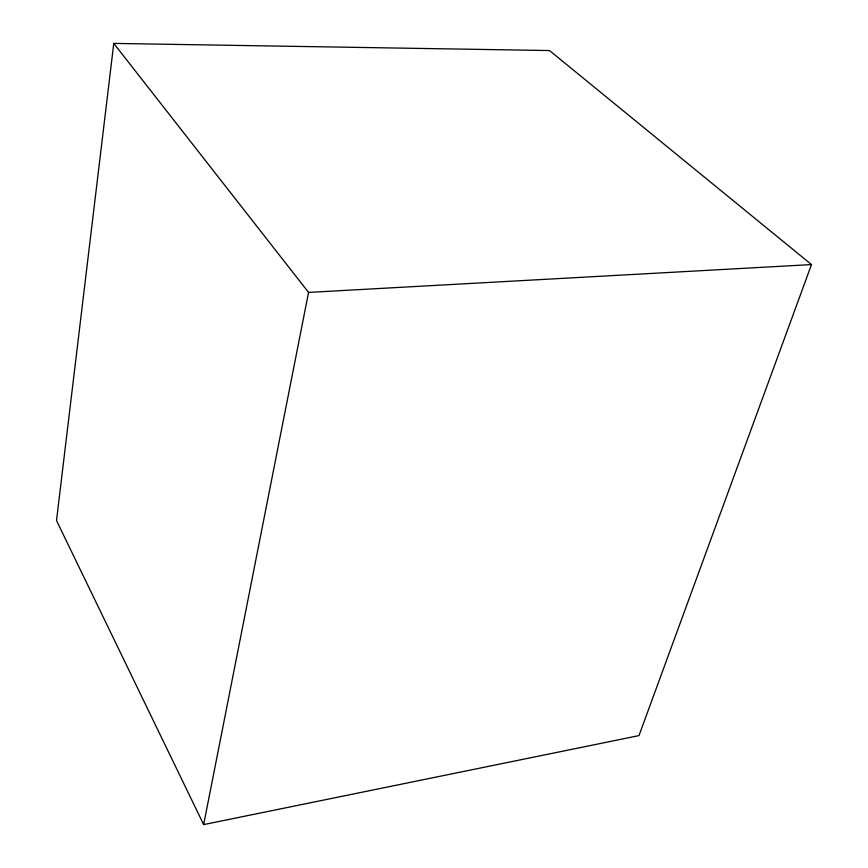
<?xml version="1.0" encoding="UTF-8"?>
<svg xmlns="http://www.w3.org/2000/svg" width="868" height="868" viewBox="0 0 868 868"><rect width="100%" height="100%" fill="white"/><g stroke="black" fill="none" stroke-linecap="round" stroke-linejoin="round"><path stroke-width="1.3" d="M113.773 43.4L56.507 520.55L203.654 824.6L638.989 735.608L811.493 264.577L549.498 50.55L113.773 43.4L308.563 292.418L203.654 824.6M308.563 292.418L811.493 264.577"/></g></svg>
